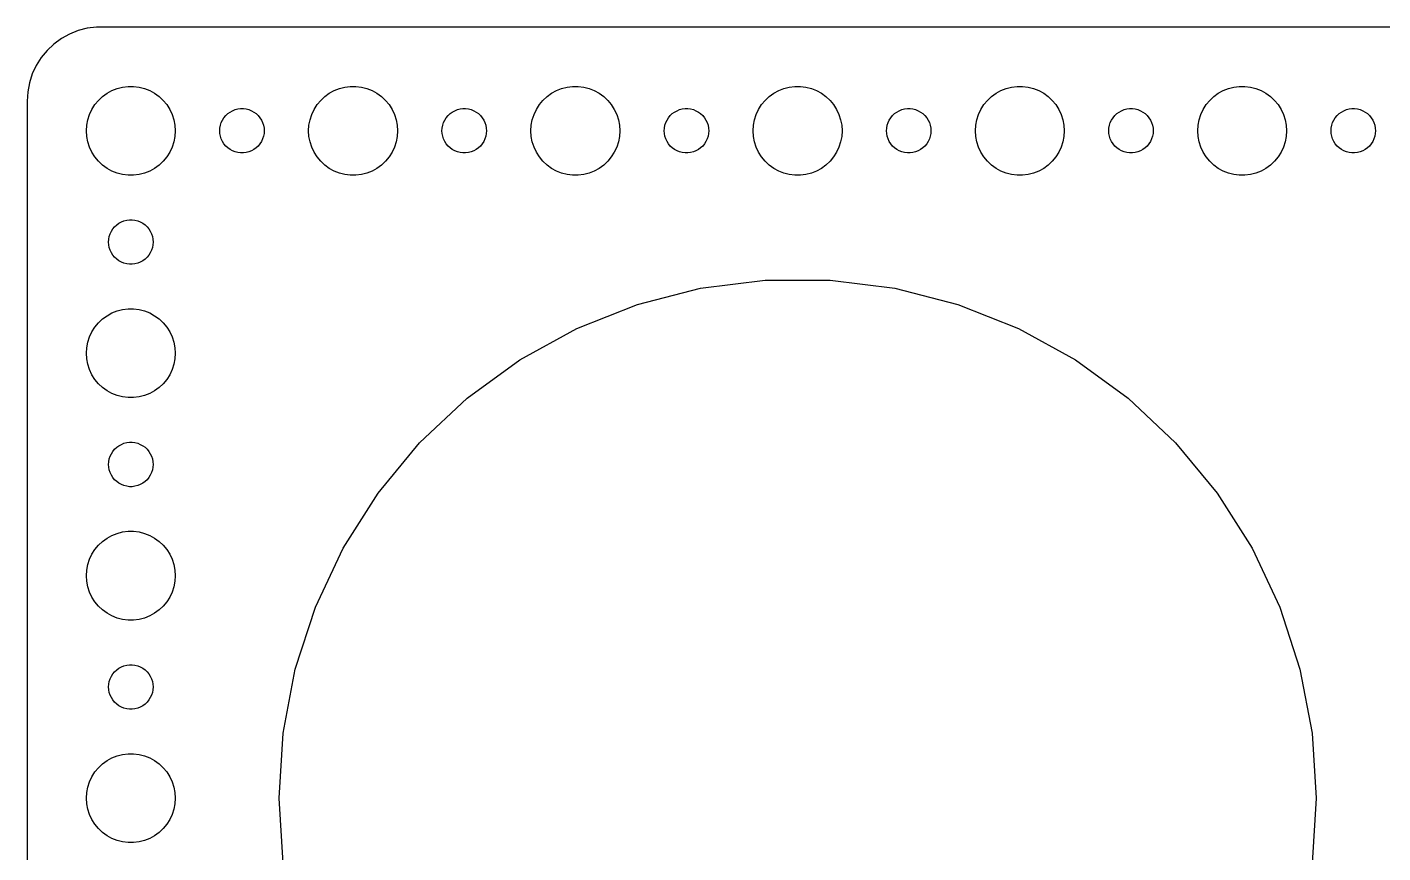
# Model space of a CAD drawing. Header units: metres. Extents: x -127 to 127, y -52 to 52.
# Drawn here: x -127 to -35.5, y -3.7 to 52 of the extents above; entities that cross this region are included whole.
import ezdxf

# ---------------------------------------------------------------- set-up
doc = ezdxf.new("R2010")
doc.units = ezdxf.units.M

msp = doc.modelspace()

# ---------------------------------------------------------------- linework, layer by layer
for p, q in [((-124.129, 51.5241), (-124.679, 51.2216)), ((-123.545, 51.7553), (-124.129, 51.5241)), ((-122.937, 51.9114), (-123.545, 51.7553)), ((-122.314, 51.9901), (-122.937, 51.9114)), ((122.314, 51.9901), (-122.314, 51.9901)), ((-125.645, 50.4227), (-126.045, 49.9389)), ((-125.187, 50.8526), (-125.645, 50.4227)), ((-124.679, 51.2216), (-125.187, 50.8526)), ((-126.045, 49.9389), (-126.382, 49.4088)), ((-126.649, 48.8406), (-126.843, 48.2434)), ((-126.382, 49.4088), (-126.649, 48.8406)), ((-126.961, 47.6267), (-127, 47)), ((-126.843, 48.2434), (-126.961, 47.6267)), ((-121.607, 47.533), (-121.277, 47.7145)), ((-121.277, 47.7145), (-120.927, 47.8532)), ((-120.927, 47.8532), (-120.562, 47.9469)), ((-120.562, 47.9469), (-120.188, 47.9941)), ((-120.188, 47.9941), (-119.812, 47.9941)), ((-119.812, 47.9941), (-119.438, 47.9469)), ((-119.438, 47.9469), (-119.073, 47.8532)), ((-119.073, 47.8532), (-118.723, 47.7145)), ((-118.723, 47.7145), (-118.393, 47.533)), ((-106.607, 47.533), (-106.277, 47.7145)), ((-106.277, 47.7145), (-105.927, 47.8532)), ((-105.927, 47.8532), (-105.562, 47.9469)), ((-105.562, 47.9469), (-105.188, 47.9941)), ((-105.188, 47.9941), (-104.812, 47.9941)), ((-104.812, 47.9941), (-104.438, 47.9469)), ((-104.438, 47.9469), (-104.073, 47.8532)), ((-104.073, 47.8532), (-103.723, 47.7145)), ((-103.723, 47.7145), (-103.393, 47.533)), ((-91.6075, 47.533), (-91.2773, 47.7145)), ((-91.2773, 47.7145), (-90.927, 47.8532)), ((-90.927, 47.8532), (-90.5621, 47.9469)), ((-90.5621, 47.9469), (-90.1884, 47.9941)), ((-90.1884, 47.9941), (-89.8116, 47.9941)), ((-89.8116, 47.9941), (-89.4379, 47.9469)), ((-89.4379, 47.9469), (-89.073, 47.8532)), ((-89.073, 47.8532), (-88.7227, 47.7145)), ((-88.7227, 47.7145), (-88.3925, 47.533)), ((-76.6075, 47.533), (-76.2773, 47.7145)), ((-76.2773, 47.7145), (-75.927, 47.8532)), ((-75.927, 47.8532), (-75.5621, 47.9469)), ((-75.5621, 47.9469), (-75.1884, 47.9941)), ((-75.1884, 47.9941), (-74.8116, 47.9941)), ((-74.8116, 47.9941), (-74.4379, 47.9469)), ((-74.4379, 47.9469), (-74.073, 47.8532)), ((-74.073, 47.8532), (-73.7227, 47.7145)), ((-73.7227, 47.7145), (-73.3925, 47.533)), ((-61.6075, 47.533), (-61.2773, 47.7145)), ((-61.2773, 47.7145), (-60.927, 47.8532)), ((-60.927, 47.8532), (-60.5621, 47.9469)), ((-60.5621, 47.9469), (-60.1884, 47.9941)), ((-60.1884, 47.9941), (-59.8116, 47.9941)), ((-59.8116, 47.9941), (-59.4379, 47.9469)), ((-59.4379, 47.9469), (-59.0729, 47.8532)), ((-59.0729, 47.8532), (-58.7227, 47.7145)), ((-58.7227, 47.7145), (-58.3925, 47.533)), ((-46.6075, 47.533), (-46.2773, 47.7145)), ((-46.2773, 47.7145), (-45.927, 47.8532)), ((-45.927, 47.8532), (-45.5621, 47.9469)), ((-45.5621, 47.9469), (-45.1884, 47.9941)), ((-45.1884, 47.9941), (-44.8116, 47.9941)), ((-44.8116, 47.9941), (-44.4379, 47.9469)), ((-44.4379, 47.9469), (-44.0729, 47.8532)), ((-44.0729, 47.8532), (-43.7227, 47.7145)), ((-43.7227, 47.7145), (-43.3925, 47.533)), ((-127, 47), (-127, -47)), ((-122.629, 46.4453), (-122.427, 46.7634)), ((-122.427, 46.7634), (-122.187, 47.0536)), ((-122.187, 47.0536), (-121.912, 47.3115)), ((-121.912, 47.3115), (-121.607, 47.533)), ((-118.393, 47.533), (-118.088, 47.3115)), ((-118.088, 47.3115), (-117.813, 47.0536)), ((-117.813, 47.0536), (-117.573, 46.7634)), ((-117.573, 46.7634), (-117.371, 46.4453)), ((-107.629, 46.4453), (-107.427, 46.7634)), ((-107.427, 46.7634), (-107.187, 47.0536)), ((-107.187, 47.0536), (-106.912, 47.3115)), ((-106.912, 47.3115), (-106.607, 47.533)), ((-103.393, 47.533), (-103.088, 47.3115)), ((-103.088, 47.3115), (-102.813, 47.0536)), ((-102.813, 47.0536), (-102.573, 46.7634)), ((-102.573, 46.7634), (-102.371, 46.4453)), ((-92.6289, 46.4453), (-92.427, 46.7634)), ((-92.427, 46.7634), (-92.1869, 47.0536)), ((-92.1869, 47.0536), (-91.9123, 47.3115)), ((-91.9123, 47.3115), (-91.6075, 47.533)), ((-88.3925, 47.533), (-88.0877, 47.3115)), ((-88.0877, 47.3115), (-87.8131, 47.0536)), ((-87.8131, 47.0536), (-87.573, 46.7634)), ((-87.573, 46.7634), (-87.3711, 46.4453)), ((-77.6289, 46.4453), (-77.427, 46.7634)), ((-77.427, 46.7634), (-77.1869, 47.0536)), ((-77.1869, 47.0536), (-76.9123, 47.3115)), ((-76.9123, 47.3115), (-76.6075, 47.533)), ((-73.3925, 47.533), (-73.0877, 47.3115)), ((-73.0877, 47.3115), (-72.8131, 47.0536)), ((-72.8131, 47.0536), (-72.573, 46.7634)), ((-72.573, 46.7634), (-72.3711, 46.4453)), ((-62.6289, 46.4453), (-62.427, 46.7634)), ((-62.427, 46.7634), (-62.1869, 47.0536)), ((-62.1869, 47.0536), (-61.9123, 47.3115)), ((-61.9123, 47.3115), (-61.6075, 47.533)), ((-58.3925, 47.533), (-58.0877, 47.3115)), ((-58.0877, 47.3115), (-57.8131, 47.0536)), ((-57.8131, 47.0536), (-57.5729, 46.7634)), ((-57.5729, 46.7634), (-57.3711, 46.4453)), ((-47.6289, 46.4453), (-47.427, 46.7634)), ((-47.427, 46.7634), (-47.1869, 47.0536)), ((-47.1869, 47.0536), (-46.9123, 47.3115)), ((-46.9123, 47.3115), (-46.6075, 47.533)), ((-43.3925, 47.533), (-43.0877, 47.3115)), ((-43.0877, 47.3115), (-42.8131, 47.0536)), ((-42.8131, 47.0536), (-42.5729, 46.7634)), ((-42.5729, 46.7634), (-42.3711, 46.4453)), ((-122.906, 45.7461), (-122.789, 46.1044)), ((-122.789, 46.1044), (-122.629, 46.4453)), ((-117.371, 46.4453), (-117.211, 46.1044)), ((-117.211, 46.1044), (-117.094, 45.7461)), ((-113.814, 45.7226), (-113.714, 45.8817)), ((-113.714, 45.8817), (-113.593, 46.0268)), ((-113.593, 46.0268), (-113.456, 46.1558)), ((-113.456, 46.1558), (-113.304, 46.2665)), ((-113.304, 46.2665), (-113.139, 46.3572)), ((-113.139, 46.3572), (-112.964, 46.4266)), ((-112.964, 46.4266), (-112.781, 46.4734)), ((-112.781, 46.4734), (-112.594, 46.497)), ((-112.594, 46.497), (-112.406, 46.497)), ((-112.406, 46.497), (-112.219, 46.4734)), ((-112.219, 46.4734), (-112.036, 46.4266)), ((-112.036, 46.4266), (-111.861, 46.3572)), ((-111.861, 46.3572), (-111.696, 46.2665)), ((-111.696, 46.2665), (-111.544, 46.1558)), ((-111.544, 46.1558), (-111.407, 46.0268)), ((-111.407, 46.0268), (-111.286, 45.8817)), ((-111.286, 45.8817), (-111.186, 45.7226)), ((-107.906, 45.7461), (-107.789, 46.1044)), ((-107.789, 46.1044), (-107.629, 46.4453)), ((-102.371, 46.4453), (-102.211, 46.1044)), ((-102.211, 46.1044), (-102.094, 45.7461)), ((-98.8145, 45.7226), (-98.7135, 45.8817)), ((-98.7135, 45.8817), (-98.5934, 46.0268)), ((-98.5934, 46.0268), (-98.4561, 46.1558)), ((-98.4561, 46.1558), (-98.3037, 46.2665)), ((-98.3037, 46.2665), (-98.1387, 46.3572)), ((-98.1387, 46.3572), (-97.9635, 46.4266)), ((-97.9635, 46.4266), (-97.7811, 46.4734)), ((-97.7811, 46.4734), (-97.5942, 46.497)), ((-97.5942, 46.497), (-97.4058, 46.497)), ((-97.4058, 46.497), (-97.2189, 46.4734)), ((-97.2189, 46.4734), (-97.0365, 46.4266)), ((-97.0365, 46.4266), (-96.8613, 46.3572)), ((-96.8613, 46.3572), (-96.6963, 46.2665)), ((-96.6963, 46.2665), (-96.5439, 46.1558)), ((-96.5439, 46.1558), (-96.4065, 46.0268)), ((-96.4065, 46.0268), (-96.2865, 45.8817)), ((-96.2865, 45.8817), (-96.1855, 45.7226)), ((-92.9057, 45.7461), (-92.7893, 46.1044)), ((-92.7893, 46.1044), (-92.6289, 46.4453)), ((-87.3711, 46.4453), (-87.2107, 46.1044)), ((-87.2107, 46.1044), (-87.0943, 45.7461)), ((-83.8145, 45.7226), (-83.7135, 45.8817)), ((-83.7135, 45.8817), (-83.5934, 46.0268)), ((-83.5934, 46.0268), (-83.4561, 46.1558)), ((-83.4561, 46.1558), (-83.3037, 46.2665)), ((-83.3037, 46.2665), (-83.1387, 46.3572)), ((-83.1387, 46.3572), (-82.9635, 46.4266)), ((-82.9635, 46.4266), (-82.7811, 46.4734)), ((-82.7811, 46.4734), (-82.5942, 46.497)), ((-82.5942, 46.497), (-82.4058, 46.497)), ((-82.4058, 46.497), (-82.2189, 46.4734)), ((-82.2189, 46.4734), (-82.0365, 46.4266)), ((-82.0365, 46.4266), (-81.8613, 46.3572)), ((-81.8613, 46.3572), (-81.6963, 46.2665)), ((-81.6963, 46.2665), (-81.5439, 46.1558)), ((-81.5439, 46.1558), (-81.4065, 46.0268)), ((-81.4065, 46.0268), (-81.2865, 45.8817)), ((-81.2865, 45.8817), (-81.1855, 45.7226)), ((-77.9057, 45.7461), (-77.7893, 46.1044)), ((-77.7893, 46.1044), (-77.6289, 46.4453)), ((-72.3711, 46.4453), (-72.2107, 46.1044)), ((-72.2107, 46.1044), (-72.0943, 45.7461)), ((-68.8145, 45.7226), (-68.7135, 45.8817)), ((-68.7135, 45.8817), (-68.5934, 46.0268)), ((-68.5934, 46.0268), (-68.4561, 46.1558)), ((-68.4561, 46.1558), (-68.3037, 46.2665)), ((-68.3037, 46.2665), (-68.1387, 46.3572)), ((-68.1387, 46.3572), (-67.9635, 46.4266)), ((-67.9635, 46.4266), (-67.7811, 46.4734)), ((-67.7811, 46.4734), (-67.5942, 46.497)), ((-67.5942, 46.497), (-67.4058, 46.497)), ((-67.4058, 46.497), (-67.2189, 46.4734)), ((-67.2189, 46.4734), (-67.0365, 46.4266)), ((-67.0365, 46.4266), (-66.8613, 46.3572)), ((-66.8613, 46.3572), (-66.6963, 46.2665)), ((-66.6963, 46.2665), (-66.5439, 46.1558)), ((-66.5439, 46.1558), (-66.4065, 46.0268)), ((-66.4065, 46.0268), (-66.2865, 45.8817)), ((-66.2865, 45.8817), (-66.1855, 45.7226)), ((-62.9057, 45.7461), (-62.7893, 46.1044)), ((-62.7893, 46.1044), (-62.6289, 46.4453)), ((-57.3711, 46.4453), (-57.2107, 46.1044)), ((-57.2107, 46.1044), (-57.0942, 45.7461)), ((-53.8145, 45.7226), (-53.7135, 45.8817)), ((-53.7135, 45.8817), (-53.5934, 46.0268)), ((-53.5934, 46.0268), (-53.4561, 46.1558)), ((-53.4561, 46.1558), (-53.3037, 46.2665)), ((-53.3037, 46.2665), (-53.1387, 46.3572)), ((-53.1387, 46.3572), (-52.9635, 46.4266)), ((-52.9635, 46.4266), (-52.7811, 46.4734)), ((-52.7811, 46.4734), (-52.5942, 46.497)), ((-52.5942, 46.497), (-52.4058, 46.497)), ((-52.4058, 46.497), (-52.2189, 46.4734)), ((-52.2189, 46.4734), (-52.0365, 46.4266)), ((-52.0365, 46.4266), (-51.8613, 46.3572)), ((-51.8613, 46.3572), (-51.6963, 46.2665)), ((-51.6963, 46.2665), (-51.5439, 46.1558)), ((-51.5439, 46.1558), (-51.4065, 46.0268)), ((-51.4065, 46.0268), (-51.2865, 45.8817)), ((-51.2865, 45.8817), (-51.1855, 45.7226)), ((-47.9057, 45.7461), (-47.7893, 46.1044)), ((-47.7893, 46.1044), (-47.6289, 46.4453)), ((-42.3711, 46.4453), (-42.2107, 46.1044)), ((-42.2107, 46.1044), (-42.0942, 45.7461)), ((-38.8145, 45.7226), (-38.7135, 45.8817)), ((-38.7135, 45.8817), (-38.5934, 46.0268)), ((-38.5934, 46.0268), (-38.4561, 46.1558)), ((-38.4561, 46.1558), (-38.3037, 46.2665)), ((-38.3037, 46.2665), (-38.1387, 46.3572)), ((-38.1387, 46.3572), (-37.9635, 46.4266)), ((-37.9635, 46.4266), (-37.7811, 46.4734)), ((-37.7811, 46.4734), (-37.5942, 46.497)), ((-37.5942, 46.497), (-37.4058, 46.497)), ((-37.4058, 46.497), (-37.2189, 46.4734)), ((-37.2189, 46.4734), (-37.0365, 46.4266)), ((-37.0365, 46.4266), (-36.8613, 46.3572)), ((-36.8613, 46.3572), (-36.6963, 46.2665)), ((-36.6963, 46.2665), (-36.5439, 46.1558)), ((-36.5439, 46.1558), (-36.4065, 46.0268)), ((-36.4065, 46.0268), (-36.2865, 45.8817)), ((-36.2865, 45.8817), (-36.1855, 45.7226)), ((-123, 45), (-122.976, 45.376)), ((-122.976, 44.624), (-123, 45)), ((-122.976, 45.376), (-122.906, 45.7461)), ((-117.094, 45.7461), (-117.024, 45.376)), ((-117.024, 45.376), (-117, 45)), ((-117, 45), (-117.024, 44.624)), ((-114, 45), (-113.988, 45.188)), ((-113.988, 44.812), (-114, 45)), ((-113.988, 45.188), (-113.953, 45.373)), ((-113.953, 45.373), (-113.895, 45.5522)), ((-113.895, 45.5522), (-113.814, 45.7226)), ((-111.186, 45.7226), (-111.105, 45.5522)), ((-111.105, 45.5522), (-111.047, 45.373)), ((-111.047, 45.373), (-111.012, 45.188)), ((-111.012, 45.188), (-111, 45)), ((-111, 45), (-111.012, 44.812)), ((-108, 45), (-107.976, 45.376)), ((-107.976, 44.624), (-108, 45)), ((-107.976, 45.376), (-107.906, 45.7461)), ((-102.094, 45.7461), (-102.024, 45.376)), ((-102.024, 45.376), (-102, 45)), ((-102, 45), (-102.024, 44.624)), ((-99, 45), (-98.9882, 45.188)), ((-98.9882, 44.812), (-99, 45)), ((-98.9882, 45.188), (-98.9529, 45.373)), ((-98.9529, 45.373), (-98.8947, 45.5522)), ((-98.8947, 45.5522), (-98.8145, 45.7226)), ((-96.1855, 45.7226), (-96.1053, 45.5522)), ((-96.1053, 45.5522), (-96.0471, 45.373)), ((-96.0471, 45.373), (-96.0118, 45.188)), ((-96.0118, 45.188), (-96, 45)), ((-96, 45), (-96.0118, 44.812)), ((-93, 45), (-92.9763, 45.376)), ((-92.9763, 44.624), (-93, 45)), ((-92.9763, 45.376), (-92.9057, 45.7461)), ((-87.0943, 45.7461), (-87.0237, 45.376)), ((-87.0237, 45.376), (-87, 45)), ((-87, 45), (-87.0237, 44.624)), ((-84, 45), (-83.9882, 45.188)), ((-83.9882, 44.812), (-84, 45)), ((-83.9882, 45.188), (-83.9529, 45.373)), ((-83.9529, 45.373), (-83.8947, 45.5522)), ((-83.8947, 45.5522), (-83.8145, 45.7226)), ((-81.1855, 45.7226), (-81.1053, 45.5522)), ((-81.1053, 45.5522), (-81.0471, 45.373)), ((-81.0471, 45.373), (-81.0118, 45.188)), ((-81.0118, 45.188), (-81, 45)), ((-81, 45), (-81.0118, 44.812)), ((-78, 45), (-77.9763, 45.376)), ((-77.9763, 44.624), (-78, 45)), ((-77.9763, 45.376), (-77.9057, 45.7461)), ((-72.0943, 45.7461), (-72.0237, 45.376)), ((-72.0237, 45.376), (-72, 45)), ((-72, 45), (-72.0237, 44.624)), ((-69, 45), (-68.9882, 45.188)), ((-68.9882, 44.812), (-69, 45)), ((-68.9882, 45.188), (-68.9529, 45.373)), ((-68.9529, 45.373), (-68.8947, 45.5522)), ((-68.8947, 45.5522), (-68.8145, 45.7226)), ((-66.1855, 45.7226), (-66.1053, 45.5522)), ((-66.1053, 45.5522), (-66.0471, 45.373)), ((-66.0471, 45.373), (-66.0118, 45.188)), ((-66.0118, 45.188), (-66, 45)), ((-66, 45), (-66.0118, 44.812)), ((-63, 45), (-62.9763, 45.376)), ((-62.9763, 44.624), (-63, 45)), ((-62.9763, 45.376), (-62.9057, 45.7461)), ((-57.0942, 45.7461), (-57.0237, 45.376)), ((-57.0237, 45.376), (-57, 45)), ((-57, 45), (-57.0237, 44.624)), ((-54, 45), (-53.9882, 45.188)), ((-53.9882, 44.812), (-54, 45)), ((-53.9882, 45.188), (-53.9529, 45.373)), ((-53.9529, 45.373), (-53.8947, 45.5522)), ((-53.8947, 45.5522), (-53.8145, 45.7226)), ((-51.1855, 45.7226), (-51.1053, 45.5522)), ((-51.1053, 45.5522), (-51.0471, 45.373)), ((-51.0471, 45.373), (-51.0118, 45.188)), ((-51.0118, 45.188), (-51, 45)), ((-51, 45), (-51.0118, 44.812)), ((-48, 45), (-47.9763, 45.376)), ((-47.9763, 44.624), (-48, 45)), ((-47.9763, 45.376), (-47.9057, 45.7461)), ((-42.0942, 45.7461), (-42.0237, 45.376)), ((-42.0237, 45.376), (-42, 45)), ((-42, 45), (-42.0237, 44.624)), ((-39, 45), (-38.9882, 45.188)), ((-38.9882, 44.812), (-39, 45)), ((-38.9882, 45.188), (-38.9529, 45.373)), ((-38.9529, 45.373), (-38.8947, 45.5522)), ((-38.8947, 45.5522), (-38.8145, 45.7226)), ((-36.1855, 45.7226), (-36.1053, 45.5522)), ((-36.1053, 45.5522), (-36.0471, 45.373)), ((-36.0471, 45.373), (-36.0118, 45.188)), ((-36.0118, 45.188), (-36, 45)), ((-36, 45), (-36.0118, 44.812)), ((-122.906, 44.2539), (-122.976, 44.624)), ((-122.789, 43.8956), (-122.906, 44.2539)), ((-117.094, 44.2539), (-117.211, 43.8956)), ((-117.024, 44.624), (-117.094, 44.2539)), ((-113.953, 44.627), (-113.988, 44.812)), ((-113.895, 44.4478), (-113.953, 44.627)), ((-113.814, 44.2774), (-113.895, 44.4478)), ((-113.714, 44.1183), (-113.814, 44.2774)), ((-113.593, 43.9732), (-113.714, 44.1183)), ((-113.456, 43.8442), (-113.593, 43.9732)), ((-111.407, 43.9732), (-111.544, 43.8442)), ((-111.286, 44.1183), (-111.407, 43.9732)), ((-111.186, 44.2774), (-111.286, 44.1183)), ((-111.105, 44.4478), (-111.186, 44.2774)), ((-111.047, 44.627), (-111.105, 44.4478)), ((-111.012, 44.812), (-111.047, 44.627)), ((-107.906, 44.2539), (-107.976, 44.624)), ((-107.789, 43.8956), (-107.906, 44.2539)), ((-102.094, 44.2539), (-102.211, 43.8956)), ((-102.024, 44.624), (-102.094, 44.2539)), ((-98.9529, 44.627), (-98.9882, 44.812)), ((-98.8947, 44.4478), (-98.9529, 44.627)), ((-98.8145, 44.2774), (-98.8947, 44.4478)), ((-98.7135, 44.1183), (-98.8145, 44.2774)), ((-98.5934, 43.9732), (-98.7135, 44.1183)), ((-98.4561, 43.8442), (-98.5934, 43.9732)), ((-96.4065, 43.9732), (-96.5439, 43.8442)), ((-96.2865, 44.1183), (-96.4065, 43.9732)), ((-96.1855, 44.2774), (-96.2865, 44.1183)), ((-96.1053, 44.4478), (-96.1855, 44.2774)), ((-96.0471, 44.627), (-96.1053, 44.4478)), ((-96.0118, 44.812), (-96.0471, 44.627)), ((-92.9057, 44.2539), (-92.9763, 44.624)), ((-92.7893, 43.8956), (-92.9057, 44.2539)), ((-87.0943, 44.2539), (-87.2107, 43.8956)), ((-87.0237, 44.624), (-87.0943, 44.2539)), ((-83.9529, 44.627), (-83.9882, 44.812)), ((-83.8947, 44.4478), (-83.9529, 44.627)), ((-83.8145, 44.2774), (-83.8947, 44.4478)), ((-83.7135, 44.1183), (-83.8145, 44.2774)), ((-83.5934, 43.9732), (-83.7135, 44.1183)), ((-83.4561, 43.8442), (-83.5934, 43.9732)), ((-81.4065, 43.9732), (-81.5439, 43.8442)), ((-81.2865, 44.1183), (-81.4065, 43.9732)), ((-81.1855, 44.2774), (-81.2865, 44.1183)), ((-81.1053, 44.4478), (-81.1855, 44.2774)), ((-81.0471, 44.627), (-81.1053, 44.4478)), ((-81.0118, 44.812), (-81.0471, 44.627)), ((-77.9057, 44.2539), (-77.9763, 44.624)), ((-77.7893, 43.8956), (-77.9057, 44.2539)), ((-72.0943, 44.2539), (-72.2107, 43.8956)), ((-72.0237, 44.624), (-72.0943, 44.2539)), ((-68.9529, 44.627), (-68.9882, 44.812)), ((-68.8947, 44.4478), (-68.9529, 44.627)), ((-68.8145, 44.2774), (-68.8947, 44.4478)), ((-68.7135, 44.1183), (-68.8145, 44.2774)), ((-68.5934, 43.9732), (-68.7135, 44.1183)), ((-68.4561, 43.8442), (-68.5934, 43.9732)), ((-66.4065, 43.9732), (-66.5439, 43.8442)), ((-66.2865, 44.1183), (-66.4065, 43.9732)), ((-66.1855, 44.2774), (-66.2865, 44.1183)), ((-66.1053, 44.4478), (-66.1855, 44.2774)), ((-66.0471, 44.627), (-66.1053, 44.4478)), ((-66.0118, 44.812), (-66.0471, 44.627)), ((-62.9057, 44.2539), (-62.9763, 44.624)), ((-62.7893, 43.8956), (-62.9057, 44.2539)), ((-57.0942, 44.2539), (-57.2107, 43.8956)), ((-57.0237, 44.624), (-57.0942, 44.2539)), ((-53.9529, 44.627), (-53.9882, 44.812)), ((-53.8947, 44.4478), (-53.9529, 44.627)), ((-53.8145, 44.2774), (-53.8947, 44.4478)), ((-53.7135, 44.1183), (-53.8145, 44.2774)), ((-53.5934, 43.9732), (-53.7135, 44.1183)), ((-53.4561, 43.8442), (-53.5934, 43.9732)), ((-51.4065, 43.9732), (-51.5439, 43.8442)), ((-51.2865, 44.1183), (-51.4065, 43.9732)), ((-51.1855, 44.2774), (-51.2865, 44.1183)), ((-51.1053, 44.4478), (-51.1855, 44.2774)), ((-51.0471, 44.627), (-51.1053, 44.4478)), ((-51.0118, 44.812), (-51.0471, 44.627)), ((-47.9057, 44.2539), (-47.9763, 44.624)), ((-47.7893, 43.8956), (-47.9057, 44.2539)), ((-42.0942, 44.2539), (-42.2107, 43.8956)), ((-42.0237, 44.624), (-42.0942, 44.2539)), ((-38.9529, 44.627), (-38.9882, 44.812)), ((-38.8947, 44.4478), (-38.9529, 44.627)), ((-38.8145, 44.2774), (-38.8947, 44.4478)), ((-38.7135, 44.1183), (-38.8145, 44.2774)), ((-38.5934, 43.9732), (-38.7135, 44.1183)), ((-38.4561, 43.8442), (-38.5934, 43.9732)), ((-36.4065, 43.9732), (-36.5439, 43.8442)), ((-36.2865, 44.1183), (-36.4065, 43.9732)), ((-36.1855, 44.2774), (-36.2865, 44.1183)), ((-36.1053, 44.4478), (-36.1855, 44.2774)), ((-36.0471, 44.627), (-36.1053, 44.4478)), ((-36.0118, 44.812), (-36.0471, 44.627)), ((-122.629, 43.5547), (-122.789, 43.8956)), ((-122.427, 43.2366), (-122.629, 43.5547)), ((-122.187, 42.9464), (-122.427, 43.2366)), ((-117.573, 43.2366), (-117.813, 42.9464)), ((-117.371, 43.5547), (-117.573, 43.2366)), ((-117.211, 43.8956), (-117.371, 43.5547)), ((-113.304, 43.7335), (-113.456, 43.8442)), ((-113.139, 43.6428), (-113.304, 43.7335)), ((-112.964, 43.5734), (-113.139, 43.6428)), ((-112.781, 43.5266), (-112.964, 43.5734)), ((-112.594, 43.503), (-112.781, 43.5266)), ((-112.406, 43.503), (-112.594, 43.503)), ((-112.219, 43.5266), (-112.406, 43.503)), ((-112.036, 43.5734), (-112.219, 43.5266)), ((-111.861, 43.6428), (-112.036, 43.5734)), ((-111.696, 43.7335), (-111.861, 43.6428)), ((-111.544, 43.8442), (-111.696, 43.7335)), ((-107.629, 43.5547), (-107.789, 43.8956)), ((-107.427, 43.2366), (-107.629, 43.5547)), ((-107.187, 42.9464), (-107.427, 43.2366)), ((-102.573, 43.2366), (-102.813, 42.9464)), ((-102.371, 43.5547), (-102.573, 43.2366)), ((-102.211, 43.8956), (-102.371, 43.5547)), ((-98.3037, 43.7335), (-98.4561, 43.8442)), ((-98.1387, 43.6428), (-98.3037, 43.7335)), ((-97.9635, 43.5734), (-98.1387, 43.6428)), ((-97.7811, 43.5266), (-97.9635, 43.5734)), ((-97.5942, 43.503), (-97.7811, 43.5266)), ((-97.4058, 43.503), (-97.5942, 43.503)), ((-97.2189, 43.5266), (-97.4058, 43.503)), ((-97.0365, 43.5734), (-97.2189, 43.5266)), ((-96.8613, 43.6428), (-97.0365, 43.5734)), ((-96.6963, 43.7335), (-96.8613, 43.6428)), ((-96.5439, 43.8442), (-96.6963, 43.7335)), ((-92.6289, 43.5547), (-92.7893, 43.8956)), ((-92.427, 43.2366), (-92.6289, 43.5547)), ((-92.1869, 42.9464), (-92.427, 43.2366)), ((-87.573, 43.2366), (-87.8131, 42.9464)), ((-87.3711, 43.5547), (-87.573, 43.2366)), ((-87.2107, 43.8956), (-87.3711, 43.5547)), ((-83.3037, 43.7335), (-83.4561, 43.8442)), ((-83.1387, 43.6428), (-83.3037, 43.7335)), ((-82.9635, 43.5734), (-83.1387, 43.6428)), ((-82.7811, 43.5266), (-82.9635, 43.5734)), ((-82.5942, 43.503), (-82.7811, 43.5266)), ((-82.4058, 43.503), (-82.5942, 43.503)), ((-82.2189, 43.5266), (-82.4058, 43.503)), ((-82.0365, 43.5734), (-82.2189, 43.5266)), ((-81.8613, 43.6428), (-82.0365, 43.5734)), ((-81.6963, 43.7335), (-81.8613, 43.6428)), ((-81.5439, 43.8442), (-81.6963, 43.7335)), ((-77.6289, 43.5547), (-77.7893, 43.8956)), ((-77.427, 43.2366), (-77.6289, 43.5547)), ((-77.1869, 42.9464), (-77.427, 43.2366)), ((-72.573, 43.2366), (-72.8131, 42.9464)), ((-72.3711, 43.5547), (-72.573, 43.2366)), ((-72.2107, 43.8956), (-72.3711, 43.5547)), ((-68.3037, 43.7335), (-68.4561, 43.8442)), ((-68.1387, 43.6428), (-68.3037, 43.7335)), ((-67.9635, 43.5734), (-68.1387, 43.6428)), ((-67.7811, 43.5266), (-67.9635, 43.5734)), ((-67.5942, 43.503), (-67.7811, 43.5266)), ((-67.4058, 43.503), (-67.5942, 43.503)), ((-67.2189, 43.5266), (-67.4058, 43.503)), ((-67.0365, 43.5734), (-67.2189, 43.5266)), ((-66.8613, 43.6428), (-67.0365, 43.5734)), ((-66.6963, 43.7335), (-66.8613, 43.6428)), ((-66.5439, 43.8442), (-66.6963, 43.7335)), ((-62.6289, 43.5547), (-62.7893, 43.8956)), ((-62.427, 43.2366), (-62.6289, 43.5547)), ((-62.1869, 42.9464), (-62.427, 43.2366)), ((-57.5729, 43.2366), (-57.8131, 42.9464)), ((-57.3711, 43.5547), (-57.5729, 43.2366)), ((-57.2107, 43.8956), (-57.3711, 43.5547)), ((-53.3037, 43.7335), (-53.4561, 43.8442)), ((-53.1387, 43.6428), (-53.3037, 43.7335)), ((-52.9635, 43.5734), (-53.1387, 43.6428)), ((-52.7811, 43.5266), (-52.9635, 43.5734)), ((-52.5942, 43.503), (-52.7811, 43.5266)), ((-52.4058, 43.503), (-52.5942, 43.503)), ((-52.2189, 43.5266), (-52.4058, 43.503)), ((-52.0365, 43.5734), (-52.2189, 43.5266)), ((-51.8613, 43.6428), (-52.0365, 43.5734)), ((-51.6963, 43.7335), (-51.8613, 43.6428)), ((-51.5439, 43.8442), (-51.6963, 43.7335)), ((-47.6289, 43.5547), (-47.7893, 43.8956)), ((-47.427, 43.2366), (-47.6289, 43.5547)), ((-47.1869, 42.9464), (-47.427, 43.2366)), ((-42.5729, 43.2366), (-42.8131, 42.9464)), ((-42.3711, 43.5547), (-42.5729, 43.2366)), ((-42.2107, 43.8956), (-42.3711, 43.5547)), ((-38.3037, 43.7335), (-38.4561, 43.8442)), ((-38.1387, 43.6428), (-38.3037, 43.7335)), ((-37.9635, 43.5734), (-38.1387, 43.6428)), ((-37.7811, 43.5266), (-37.9635, 43.5734)), ((-37.5942, 43.503), (-37.7811, 43.5266)), ((-37.4058, 43.503), (-37.5942, 43.503)), ((-37.2189, 43.5266), (-37.4058, 43.503)), ((-37.0365, 43.5734), (-37.2189, 43.5266)), ((-36.8613, 43.6428), (-37.0365, 43.5734)), ((-36.6963, 43.7335), (-36.8613, 43.6428)), ((-36.5439, 43.8442), (-36.6963, 43.7335)), ((-121.912, 42.6885), (-122.187, 42.9464)), ((-121.607, 42.467), (-121.912, 42.6885)), ((-121.277, 42.2855), (-121.607, 42.467)), ((-120.927, 42.1468), (-121.277, 42.2855)), ((-120.562, 42.0531), (-120.927, 42.1468)), ((-119.073, 42.1468), (-119.438, 42.0531)), ((-118.723, 42.2855), (-119.073, 42.1468)), ((-118.393, 42.467), (-118.723, 42.2855)), ((-118.088, 42.6885), (-118.393, 42.467)), ((-117.813, 42.9464), (-118.088, 42.6885)), ((-106.912, 42.6885), (-107.187, 42.9464)), ((-106.607, 42.467), (-106.912, 42.6885)), ((-106.277, 42.2855), (-106.607, 42.467)), ((-105.927, 42.1468), (-106.277, 42.2855)), ((-105.562, 42.0531), (-105.927, 42.1468)), ((-104.073, 42.1468), (-104.438, 42.0531)), ((-103.723, 42.2855), (-104.073, 42.1468)), ((-103.393, 42.467), (-103.723, 42.2855)), ((-103.088, 42.6885), (-103.393, 42.467)), ((-102.813, 42.9464), (-103.088, 42.6885)), ((-91.9123, 42.6885), (-92.1869, 42.9464)), ((-91.6075, 42.467), (-91.9123, 42.6885)), ((-91.2773, 42.2855), (-91.6075, 42.467)), ((-90.927, 42.1468), (-91.2773, 42.2855)), ((-90.5621, 42.0531), (-90.927, 42.1468)), ((-89.073, 42.1468), (-89.4379, 42.0531)), ((-88.7227, 42.2855), (-89.073, 42.1468)), ((-88.3925, 42.467), (-88.7227, 42.2855)), ((-88.0877, 42.6885), (-88.3925, 42.467)), ((-87.8131, 42.9464), (-88.0877, 42.6885)), ((-76.9123, 42.6885), (-77.1869, 42.9464)), ((-76.6075, 42.467), (-76.9123, 42.6885)), ((-76.2773, 42.2855), (-76.6075, 42.467)), ((-75.927, 42.1468), (-76.2773, 42.2855)), ((-75.5621, 42.0531), (-75.927, 42.1468)), ((-74.073, 42.1468), (-74.4379, 42.0531)), ((-73.7227, 42.2855), (-74.073, 42.1468)), ((-73.3925, 42.467), (-73.7227, 42.2855)), ((-73.0877, 42.6885), (-73.3925, 42.467)), ((-72.8131, 42.9464), (-73.0877, 42.6885)), ((-61.9123, 42.6885), (-62.1869, 42.9464)), ((-61.6075, 42.467), (-61.9123, 42.6885)), ((-61.2773, 42.2855), (-61.6075, 42.467)), ((-60.927, 42.1468), (-61.2773, 42.2855)), ((-60.5621, 42.0531), (-60.927, 42.1468)), ((-59.0729, 42.1468), (-59.4379, 42.0531)), ((-58.7227, 42.2855), (-59.0729, 42.1468)), ((-58.3925, 42.467), (-58.7227, 42.2855)), ((-58.0877, 42.6885), (-58.3925, 42.467)), ((-57.8131, 42.9464), (-58.0877, 42.6885)), ((-46.9123, 42.6885), (-47.1869, 42.9464)), ((-46.6075, 42.467), (-46.9123, 42.6885)), ((-46.2773, 42.2855), (-46.6075, 42.467)), ((-45.927, 42.1468), (-46.2773, 42.2855)), ((-45.5621, 42.0531), (-45.927, 42.1468)), ((-44.0729, 42.1468), (-44.4379, 42.0531)), ((-43.7227, 42.2855), (-44.0729, 42.1468)), ((-43.3925, 42.467), (-43.7227, 42.2855)), ((-43.0877, 42.6885), (-43.3925, 42.467)), ((-42.8131, 42.9464), (-43.0877, 42.6885)), ((-120.188, 42.0059), (-120.562, 42.0531)), ((-119.812, 42.0059), (-120.188, 42.0059)), ((-119.438, 42.0531), (-119.812, 42.0059)), ((-105.188, 42.0059), (-105.562, 42.0531)), ((-104.812, 42.0059), (-105.188, 42.0059)), ((-104.438, 42.0531), (-104.812, 42.0059)), ((-90.1884, 42.0059), (-90.5621, 42.0531)), ((-89.8116, 42.0059), (-90.1884, 42.0059)), ((-89.4379, 42.0531), (-89.8116, 42.0059)), ((-75.1884, 42.0059), (-75.5621, 42.0531)), ((-74.8116, 42.0059), (-75.1884, 42.0059)), ((-74.4379, 42.0531), (-74.8116, 42.0059)), ((-60.1884, 42.0059), (-60.5621, 42.0531)), ((-59.8116, 42.0059), (-60.1884, 42.0059)), ((-59.4379, 42.0531), (-59.8116, 42.0059)), ((-45.1884, 42.0059), (-45.5621, 42.0531)), ((-44.8116, 42.0059), (-45.1884, 42.0059)), ((-44.4379, 42.0531), (-44.8116, 42.0059)), ((-121.214, 38.3817), (-121.093, 38.5268)), ((-121.093, 38.5268), (-120.956, 38.6558)), ((-120.956, 38.6558), (-120.804, 38.7665)), ((-120.804, 38.7665), (-120.639, 38.8572)), ((-120.639, 38.8572), (-120.464, 38.9266)), ((-120.464, 38.9266), (-120.281, 38.9734)), ((-120.281, 38.9734), (-120.094, 38.997)), ((-120.094, 38.997), (-119.906, 38.997)), ((-119.906, 38.997), (-119.719, 38.9734)), ((-119.719, 38.9734), (-119.536, 38.9266)), ((-119.536, 38.9266), (-119.361, 38.8572)), ((-119.361, 38.8572), (-119.196, 38.7665)), ((-119.196, 38.7665), (-119.044, 38.6558)), ((-119.044, 38.6558), (-118.907, 38.5268)), ((-118.907, 38.5268), (-118.786, 38.3817)), ((-121.5, 37.5), (-121.488, 37.688)), ((-121.488, 37.688), (-121.453, 37.873)), ((-121.453, 37.873), (-121.395, 38.0522)), ((-121.395, 38.0522), (-121.314, 38.2226)), ((-121.314, 38.2226), (-121.214, 38.3817)), ((-118.786, 38.3817), (-118.686, 38.2226)), ((-118.686, 38.2226), (-118.605, 38.0522)), ((-118.605, 38.0522), (-118.547, 37.873)), ((-118.547, 37.873), (-118.512, 37.688)), ((-118.512, 37.688), (-118.5, 37.5)), ((-121.488, 37.312), (-121.5, 37.5)), ((-121.453, 37.127), (-121.488, 37.312)), ((-121.395, 36.9478), (-121.453, 37.127)), ((-121.314, 36.7774), (-121.395, 36.9478)), ((-121.214, 36.6183), (-121.314, 36.7774)), ((-121.093, 36.4732), (-121.214, 36.6183)), ((-118.786, 36.6183), (-118.907, 36.4732)), ((-118.686, 36.7774), (-118.786, 36.6183)), ((-118.605, 36.9478), (-118.686, 36.7774)), ((-118.547, 37.127), (-118.605, 36.9478)), ((-118.512, 37.312), (-118.547, 37.127)), ((-118.5, 37.5), (-118.512, 37.312)), ((-120.956, 36.3442), (-121.093, 36.4732)), ((-120.804, 36.2335), (-120.956, 36.3442)), ((-120.639, 36.1428), (-120.804, 36.2335)), ((-120.464, 36.0734), (-120.639, 36.1428)), ((-120.281, 36.0266), (-120.464, 36.0734)), ((-120.094, 36.003), (-120.281, 36.0266)), ((-119.906, 36.003), (-120.094, 36.003)), ((-119.719, 36.0266), (-119.906, 36.003)), ((-119.536, 36.0734), (-119.719, 36.0266)), ((-119.361, 36.1428), (-119.536, 36.0734)), ((-119.196, 36.2335), (-119.361, 36.1428)), ((-119.044, 36.3442), (-119.196, 36.2335)), ((-118.907, 36.4732), (-119.044, 36.3442)), ((-81.5583, 34.3801), (-77.1977, 34.9309)), ((-77.1977, 34.9309), (-72.8023, 34.9309)), ((-72.8023, 34.9309), (-68.4417, 34.3801)), ((-85.8156, 33.287), (-81.5583, 34.3801)), ((-68.4417, 34.3801), (-64.1844, 33.287)), ((-120.927, 32.8532), (-120.562, 32.9469)), ((-120.562, 32.9469), (-120.188, 32.9941)), ((-120.188, 32.9941), (-119.812, 32.9941)), ((-119.812, 32.9941), (-119.438, 32.9469)), ((-119.438, 32.9469), (-119.073, 32.8532)), ((-89.9023, 31.6689), (-85.8156, 33.287)), ((-64.1844, 33.287), (-60.0977, 31.6689)), ((-122.427, 31.7634), (-122.187, 32.0536)), ((-122.187, 32.0536), (-121.912, 32.3115)), ((-121.912, 32.3115), (-121.607, 32.533)), ((-121.607, 32.533), (-121.277, 32.7145)), ((-121.277, 32.7145), (-120.927, 32.8532)), ((-119.073, 32.8532), (-118.723, 32.7145)), ((-118.723, 32.7145), (-118.393, 32.533)), ((-118.393, 32.533), (-118.088, 32.3115)), ((-118.088, 32.3115), (-117.813, 32.0536)), ((-117.813, 32.0536), (-117.573, 31.7634)), ((-122.789, 31.1044), (-122.629, 31.4453)), ((-122.629, 31.4453), (-122.427, 31.7634)), ((-117.573, 31.7634), (-117.371, 31.4453)), ((-117.371, 31.4453), (-117.211, 31.1044)), ((-93.7539, 29.5515), (-89.9023, 31.6689)), ((-60.0977, 31.6689), (-56.2461, 29.5515)), ((-123, 30), (-122.976, 30.376)), ((-122.976, 30.376), (-122.906, 30.7461)), ((-122.906, 30.7461), (-122.789, 31.1044)), ((-117.211, 31.1044), (-117.094, 30.7461)), ((-117.094, 30.7461), (-117.024, 30.376)), ((-117.024, 30.376), (-117, 30)), ((-122.976, 29.624), (-123, 30)), ((-122.906, 29.2539), (-122.976, 29.624)), ((-117.024, 29.624), (-117.094, 29.2539)), ((-117, 30), (-117.024, 29.624)), ((-97.3098, 26.968), (-93.7539, 29.5515)), ((-56.2461, 29.5515), (-52.6902, 26.968)), ((-122.789, 28.8956), (-122.906, 29.2539)), ((-122.629, 28.5547), (-122.789, 28.8956)), ((-122.427, 28.2366), (-122.629, 28.5547)), ((-117.371, 28.5547), (-117.573, 28.2366)), ((-117.211, 28.8956), (-117.371, 28.5547)), ((-117.094, 29.2539), (-117.211, 28.8956)), ((-122.187, 27.9464), (-122.427, 28.2366)), ((-121.912, 27.6884), (-122.187, 27.9464)), ((-121.607, 27.467), (-121.912, 27.6884)), ((-121.277, 27.2855), (-121.607, 27.467)), ((-118.393, 27.467), (-118.723, 27.2855)), ((-118.088, 27.6884), (-118.393, 27.467)), ((-117.813, 27.9464), (-118.088, 27.6884)), ((-117.573, 28.2366), (-117.813, 27.9464)), ((-120.927, 27.1468), (-121.277, 27.2855)), ((-120.562, 27.0531), (-120.927, 27.1468)), ((-120.188, 27.0059), (-120.562, 27.0531)), ((-119.812, 27.0059), (-120.188, 27.0059)), ((-119.438, 27.0531), (-119.812, 27.0059)), ((-119.073, 27.1468), (-119.438, 27.0531)), ((-118.723, 27.2855), (-119.073, 27.1468)), ((-100.514, 23.9591), (-97.3098, 26.968)), ((-52.6902, 26.968), (-49.4861, 23.9591)), ((-120.804, 23.7665), (-120.639, 23.8572)), ((-120.639, 23.8572), (-120.464, 23.9266)), ((-120.464, 23.9266), (-120.281, 23.9734)), ((-120.281, 23.9734), (-120.094, 23.997)), ((-120.094, 23.997), (-119.906, 23.997)), ((-119.906, 23.997), (-119.719, 23.9734)), ((-119.719, 23.9734), (-119.536, 23.9266)), ((-119.536, 23.9266), (-119.361, 23.8572)), ((-119.361, 23.8572), (-119.196, 23.7665)), ((-103.316, 20.5725), (-100.514, 23.9591)), ((-49.4861, 23.9591), (-46.6844, 20.5725)), ((-121.453, 22.873), (-121.395, 23.0522)), ((-121.395, 23.0522), (-121.314, 23.2226)), ((-121.314, 23.2226), (-121.214, 23.3817)), ((-121.214, 23.3817), (-121.093, 23.5268)), ((-121.093, 23.5268), (-120.956, 23.6558)), ((-120.956, 23.6558), (-120.804, 23.7665)), ((-119.196, 23.7665), (-119.044, 23.6558)), ((-119.044, 23.6558), (-118.907, 23.5268)), ((-118.907, 23.5268), (-118.786, 23.3817)), ((-118.786, 23.3817), (-118.686, 23.2226)), ((-118.686, 23.2226), (-118.605, 23.0522)), ((-118.605, 23.0522), (-118.547, 22.873)), ((-121.5, 22.5), (-121.488, 22.688)), ((-121.488, 22.312), (-121.5, 22.5)), ((-121.488, 22.688), (-121.453, 22.873)), ((-121.453, 22.127), (-121.488, 22.312)), ((-121.395, 21.9478), (-121.453, 22.127)), ((-118.547, 22.127), (-118.605, 21.9478)), ((-118.547, 22.873), (-118.512, 22.688)), ((-118.512, 22.312), (-118.547, 22.127)), ((-118.512, 22.688), (-118.5, 22.5)), ((-118.5, 22.5), (-118.512, 22.312)), ((-121.314, 21.7774), (-121.395, 21.9478)), ((-121.214, 21.6183), (-121.314, 21.7774)), ((-121.093, 21.4732), (-121.214, 21.6183)), ((-120.956, 21.3442), (-121.093, 21.4732)), ((-120.804, 21.2335), (-120.956, 21.3442)), ((-120.639, 21.1427), (-120.804, 21.2335)), ((-120.464, 21.0734), (-120.639, 21.1427)), ((-120.281, 21.0266), (-120.464, 21.0734)), ((-119.536, 21.0734), (-119.719, 21.0266)), ((-119.361, 21.1427), (-119.536, 21.0734)), ((-119.196, 21.2335), (-119.361, 21.1427)), ((-119.044, 21.3442), (-119.196, 21.2335)), ((-118.907, 21.4732), (-119.044, 21.3442)), ((-118.786, 21.6183), (-118.907, 21.4732)), ((-118.686, 21.7774), (-118.786, 21.6183)), ((-118.605, 21.9478), (-118.686, 21.7774)), ((-120.094, 21.003), (-120.281, 21.0266)), ((-119.906, 21.003), (-120.094, 21.003)), ((-119.719, 21.0266), (-119.906, 21.003)), ((-105.671, 16.8614), (-103.316, 20.5725)), ((-46.6844, 20.5725), (-44.3293, 16.8614)), ((-121.912, 17.3115), (-121.607, 17.533)), ((-121.607, 17.533), (-121.277, 17.7145)), ((-121.277, 17.7145), (-120.927, 17.8532)), ((-120.927, 17.8532), (-120.562, 17.9469)), ((-120.562, 17.9469), (-120.188, 17.9941)), ((-120.188, 17.9941), (-119.812, 17.9941)), ((-119.812, 17.9941), (-119.438, 17.9469)), ((-119.438, 17.9469), (-119.073, 17.8532)), ((-119.073, 17.8532), (-118.723, 17.7145)), ((-118.723, 17.7145), (-118.393, 17.533)), ((-118.393, 17.533), (-118.088, 17.3115)), ((-122.629, 16.4453), (-122.427, 16.7634)), ((-122.427, 16.7634), (-122.187, 17.0536)), ((-122.187, 17.0536), (-121.912, 17.3115)), ((-118.088, 17.3115), (-117.813, 17.0536)), ((-117.813, 17.0536), (-117.573, 16.7634)), ((-117.573, 16.7634), (-117.371, 16.4453)), ((-107.542, 12.8844), (-105.671, 16.8614)), ((-44.3293, 16.8614), (-42.4578, 12.8844)), ((-122.976, 15.376), (-122.906, 15.7461)), ((-122.906, 15.7461), (-122.789, 16.1044)), ((-122.789, 16.1044), (-122.629, 16.4453)), ((-117.371, 16.4453), (-117.211, 16.1044)), ((-117.211, 16.1044), (-117.094, 15.7461)), ((-117.094, 15.7461), (-117.024, 15.376)), ((-123, 15), (-122.976, 15.376)), ((-122.976, 14.624), (-123, 15)), ((-117.024, 15.376), (-117, 15)), ((-117, 15), (-117.024, 14.624)), ((-122.906, 14.2539), (-122.976, 14.624)), ((-122.789, 13.8956), (-122.906, 14.2539)), ((-122.629, 13.5547), (-122.789, 13.8956)), ((-117.211, 13.8956), (-117.371, 13.5547)), ((-117.094, 14.2539), (-117.211, 13.8956)), ((-117.024, 14.624), (-117.094, 14.2539)), ((-122.427, 13.2366), (-122.629, 13.5547)), ((-122.187, 12.9464), (-122.427, 13.2366)), ((-121.912, 12.6884), (-122.187, 12.9464)), ((-117.813, 12.9464), (-118.088, 12.6884)), ((-117.573, 13.2366), (-117.813, 12.9464)), ((-117.371, 13.5547), (-117.573, 13.2366)), ((-108.9, 8.70413), (-107.542, 12.8844)), ((-42.4578, 12.8844), (-41.0996, 8.70413)), ((-121.607, 12.467), (-121.912, 12.6884)), ((-121.277, 12.2855), (-121.607, 12.467)), ((-120.927, 12.1468), (-121.277, 12.2855)), ((-120.562, 12.0531), (-120.927, 12.1468)), ((-120.188, 12.0059), (-120.562, 12.0531)), ((-119.812, 12.0059), (-120.188, 12.0059)), ((-119.438, 12.0531), (-119.812, 12.0059)), ((-119.073, 12.1468), (-119.438, 12.0531)), ((-118.723, 12.2855), (-119.073, 12.1468)), ((-118.393, 12.467), (-118.723, 12.2855)), ((-118.088, 12.6884), (-118.393, 12.467)), ((-121.314, 8.22263), (-121.214, 8.38167)), ((-121.214, 8.38167), (-121.093, 8.52681)), ((-121.093, 8.52681), (-120.956, 8.65576)), ((-120.956, 8.65576), (-120.804, 8.76648)), ((-120.804, 8.76648), (-120.639, 8.85724)), ((-120.639, 8.85724), (-120.464, 8.92657)), ((-120.464, 8.92657), (-120.281, 8.97342)), ((-120.281, 8.97342), (-120.094, 8.99704)), ((-120.094, 8.99704), (-119.906, 8.99704)), ((-119.906, 8.99704), (-119.719, 8.97342)), ((-119.719, 8.97342), (-119.536, 8.92657)), ((-119.536, 8.92657), (-119.361, 8.85724)), ((-119.361, 8.85724), (-119.196, 8.76648)), ((-119.196, 8.76648), (-119.044, 8.65576)), ((-119.044, 8.65576), (-118.907, 8.52681)), ((-118.907, 8.52681), (-118.786, 8.38167)), ((-118.786, 8.38167), (-118.686, 8.22263)), ((-109.724, 4.38666), (-108.9, 8.70413)), ((-41.0996, 8.70413), (-40.276, 4.38666)), ((-121.5, 7.5), (-121.488, 7.68799)), ((-121.488, 7.312), (-121.5, 7.5)), ((-121.488, 7.68799), (-121.453, 7.87303)), ((-121.453, 7.87303), (-121.395, 8.05219)), ((-121.395, 8.05219), (-121.314, 8.22263)), ((-118.686, 8.22263), (-118.605, 8.05219)), ((-118.605, 8.05219), (-118.547, 7.87303)), ((-118.547, 7.87303), (-118.512, 7.68799)), ((-118.512, 7.68799), (-118.5, 7.5)), ((-118.5, 7.5), (-118.512, 7.312)), ((-121.453, 7.12695), (-121.488, 7.312)), ((-121.395, 6.9478), (-121.453, 7.12695)), ((-121.314, 6.77736), (-121.395, 6.9478)), ((-121.214, 6.61832), (-121.314, 6.77736)), ((-121.093, 6.47318), (-121.214, 6.61832)), ((-120.956, 6.34422), (-121.093, 6.47318)), ((-118.907, 6.47318), (-119.044, 6.34422)), ((-118.786, 6.61832), (-118.907, 6.47318)), ((-118.686, 6.77736), (-118.786, 6.61832)), ((-118.605, 6.9478), (-118.686, 6.77736)), ((-118.547, 7.12695), (-118.605, 6.9478)), ((-118.512, 7.312), (-118.547, 7.12695)), ((-120.804, 6.23351), (-120.956, 6.34422)), ((-120.639, 6.14275), (-120.804, 6.23351)), ((-120.464, 6.07341), (-120.639, 6.14275)), ((-120.281, 6.02657), (-120.464, 6.07341)), ((-120.094, 6.00294), (-120.281, 6.02657)), ((-119.906, 6.00294), (-120.094, 6.00294)), ((-119.719, 6.02657), (-119.906, 6.00294)), ((-119.536, 6.07341), (-119.719, 6.02657)), ((-119.361, 6.14275), (-119.536, 6.07341)), ((-119.196, 6.23351), (-119.361, 6.14275)), ((-119.044, 6.34422), (-119.196, 6.23351)), ((-110, 0), (-109.724, 4.38666)), ((-40.276, 4.38666), (-40, 0)), ((-121.277, 2.71448), (-120.927, 2.85316)), ((-120.927, 2.85316), (-120.562, 2.94685)), ((-120.562, 2.94685), (-120.188, 2.99408)), ((-120.188, 2.99408), (-119.812, 2.99408)), ((-119.812, 2.99408), (-119.438, 2.94685)), ((-119.438, 2.94685), (-119.073, 2.85316)), ((-119.073, 2.85316), (-118.723, 2.71448)), ((-122.427, 1.76335), (-122.187, 2.05363)), ((-122.187, 2.05363), (-121.912, 2.31154)), ((-121.912, 2.31154), (-121.607, 2.53297)), ((-121.607, 2.53297), (-121.277, 2.71448)), ((-118.723, 2.71448), (-118.393, 2.53297)), ((-118.393, 2.53297), (-118.088, 2.31154)), ((-118.088, 2.31154), (-117.813, 2.05363)), ((-117.813, 2.05363), (-117.573, 1.76335)), ((-122.906, 0.74606), (-122.789, 1.10437)), ((-122.789, 1.10437), (-122.629, 1.44525)), ((-122.629, 1.44525), (-122.427, 1.76335)), ((-117.573, 1.76335), (-117.371, 1.44525)), ((-117.371, 1.44525), (-117.211, 1.10437)), ((-117.211, 1.10437), (-117.094, 0.74606)), ((-123, 0), (-122.976, 0.37599)), ((-122.976, -0.37599), (-123, 0)), ((-122.976, 0.37599), (-122.906, 0.74606)), ((-117.094, 0.74606), (-117.024, 0.37599)), ((-117.024, 0.37599), (-117, 0)), ((-117, 0), (-117.024, -0.37599)), ((-109.724, -4.38666), (-110, 0)), ((-40, 0), (-40.276, -4.38666)), ((-122.906, -0.74606), (-122.976, -0.37599)), ((-122.789, -1.10437), (-122.906, -0.74606)), ((-117.094, -0.74606), (-117.211, -1.10437)), ((-117.024, -0.37599), (-117.094, -0.74606)), ((-122.629, -1.44525), (-122.789, -1.10437)), ((-122.427, -1.76335), (-122.629, -1.44525)), ((-122.187, -2.05363), (-122.427, -1.76335)), ((-117.573, -1.76335), (-117.813, -2.05363)), ((-117.371, -1.44525), (-117.573, -1.76335)), ((-117.211, -1.10437), (-117.371, -1.44525)), ((-121.912, -2.31154), (-122.187, -2.05363)), ((-121.607, -2.53297), (-121.912, -2.31154)), ((-121.277, -2.71448), (-121.607, -2.53297)), ((-120.927, -2.85316), (-121.277, -2.71448)), ((-118.723, -2.71448), (-119.073, -2.85316)), ((-118.393, -2.53297), (-118.723, -2.71448)), ((-118.088, -2.31154), (-118.393, -2.53297)), ((-117.813, -2.05363), (-118.088, -2.31154)), ((-120.562, -2.94685), (-120.927, -2.85316)), ((-120.188, -2.99408), (-120.562, -2.94685)), ((-119.812, -2.99408), (-120.188, -2.99408)), ((-119.438, -2.94685), (-119.812, -2.99408)), ((-119.073, -2.85316), (-119.438, -2.94685))]:
    msp.add_line(p, q)

doc.saveas('drawing.dxf')
